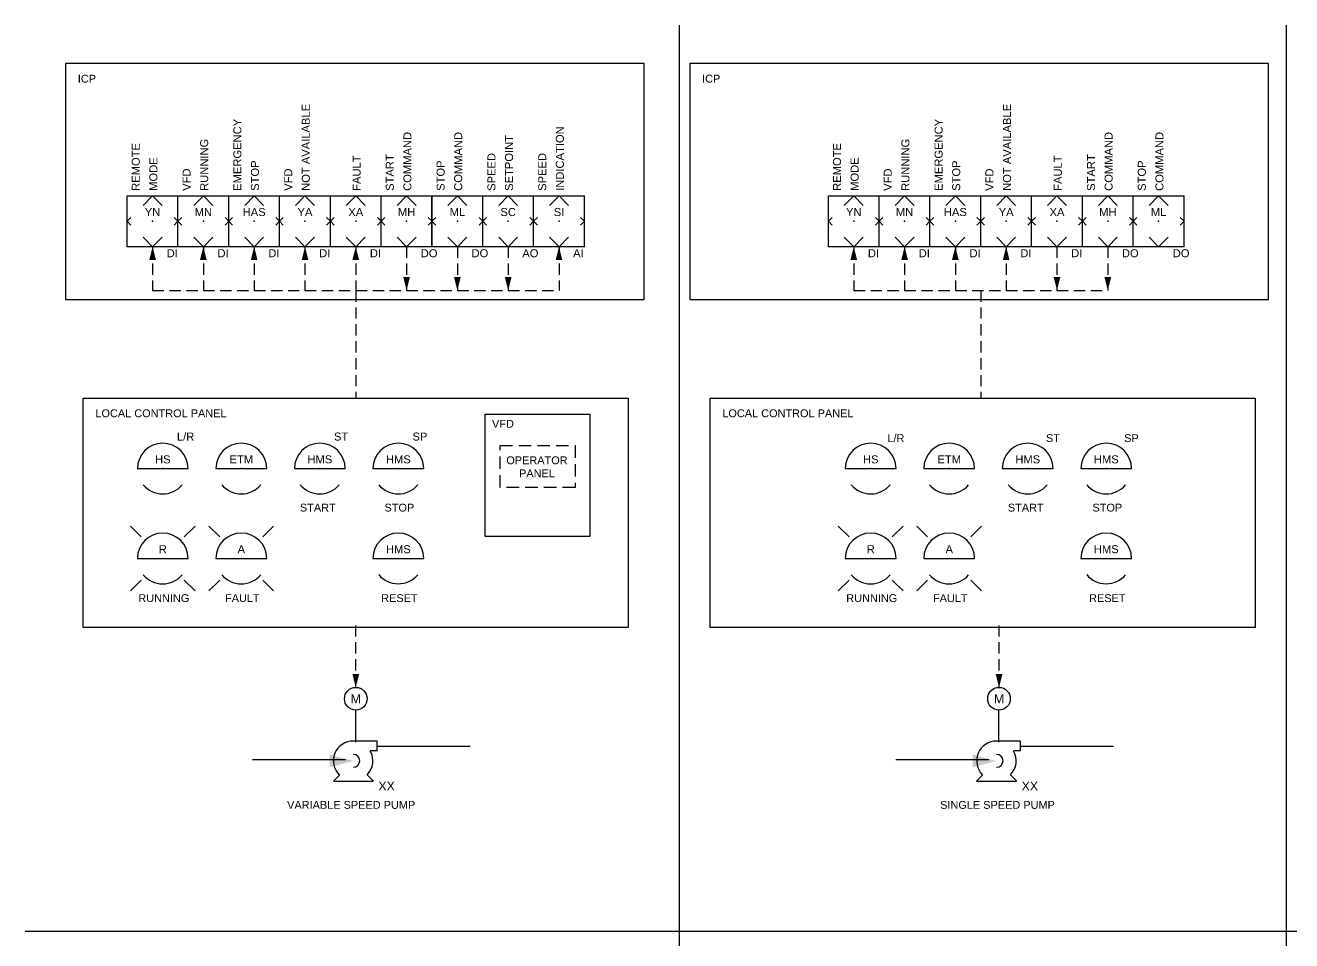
# Paper-space layout 'TYPICAL EQUIPMENT INTERFACE - A1 Sheet' of a CAD drawing. Extents: x 44 to 821, y 22 to 574.
# Drawn here: x 44 to 400.1, y 316.4 to 574 of the extents above; entities that cross this region are included whole.
import ezdxf
from ezdxf.enums import TextEntityAlignment as Align

# ---------------------------------------------------------------- set-up
doc = ezdxf.new("R2010")
doc.units = 0
doc.linetypes.add('DASHED', pattern=[0.75, 0.5, -0.25])
doc.linetypes.add('HIDDEN2', pattern=[4.7625, 3.175, -1.5875])
for name, color, linetype in [('N-ANNO-TEXT', 2, 'Continuous'), ('N-INST', 4, 'Continuous'), ('N-PANL-COMP', 4, 'Continuous'), ('N-SGNL-ELEC', 4, 'HIDDEN2')]:
    doc.layers.add(name, color=color, linetype=linetype)
doc.styles.add('_CGS_2-5_NOTES', font='arial.ttf', dxfattribs={"height": 2.5})
doc.styles.add('_CGS_2-5_SYMBOL', font='arial.ttf', dxfattribs={"height": 2.5})
doc.styles.add('SYMBOL', font='arial.ttf', dxfattribs={"height": 2.5})
doc.styles.add('T1_2_5', font='arial.ttf', dxfattribs={"height": 2.5})

# ---------------------------------------------------------------- blocks, each defined once
blk = doc.blocks.new('_N_INST_PANEL_OP ACCESS')
blk.add_line((-7.95, 0), (7.95, 0))
for start, end in [(0, 180), (219.6995, 319.7606)]:
    blk.add_arc((0, 0), 7.94, start, end)
at = {"ltscale": 0.0508}
blk.add_point((0, 0), dxfattribs=at)
at = {"style": '_CGS_2-5_SYMBOL'}
blk.add_attdef('ABB', (4.41, 8.76), '', height=2.5, dxfattribs=at)
for tag, p in [('TAG', (0, 1.63)), ('NO', (0, -4.12))]:
    blk.add_attdef(tag, text='', height=2.5, dxfattribs=at).set_placement(p, align=Align.CENTER)
blk = doc.blocks.new('_N_PLC_FIELD_OP ACCESS')
for p, q in [((-7.94, 15.87), (7.94, 15.87)), ((-7.94, 0), (-7.94, 15.87)), ((0, 15.87), (-2.96, 12.91)), ((2.96, 12.91), (0, 15.87)), ((7.94, 0), (7.94, 15.87)), ((-6.76, 9.11), (-7.94, 7.94)), ((-7.94, 7.94), (-6.76, 6.76)), ((7.94, 7.94), (6.76, 9.11)), ((6.76, 6.76), (7.94, 7.94)), ((7.94, 0), (-7.94, 0)), ((-2.96, 2.96), (0, 0)), ((0, 0), (2.96, 2.96))]:
    blk.add_line(p, q)
blk.add_point((0, 7.94))
at = {"style": '_CGS_2-5_SYMBOL'}
for tag, p in [('DESCRIPTION1', (-3.99, 16.48)), ('DESCRIPTION2', (1.51, 16.48)), ('DESCRIPTION3', (7.01, 16.48))]:
    blk.add_attdef(tag, p, '', height=2.5, rotation=90, dxfattribs=at)
for tag, p in [('TAG', (0, 9.57)), ('NO', (0, 3.62))]:
    blk.add_attdef(tag, text='', height=2.5, dxfattribs=at).set_placement(p, align=Align.CENTER)
blk.add_attdef('ABB', (4.41, -3.31), '', height=2.5, dxfattribs=at)
blk = doc.blocks.new('_N_LIGHT_PANEL')
for p, q in [((-10.12, 10.08), (-6.74, 6.73)), ((10.1, 10.08), (6.72, 6.73)), ((-7.95, 0), (7.95, 0)), ((-10.12, -10.11), (-6.74, -6.76)), ((10.1, -10.11), (6.72, -6.76))]:
    blk.add_line(p, q)
for start, end in [(0, 180), (219.6995, 319.7606)]:
    blk.add_arc((0, 0), 7.94, start, end)
blk.add_point((0, 0))
at = {"style": '_CGS_2-5_SYMBOL'}
for tag, p in [('TAG', (0, 1.63)), ('NO', (0, -4.12))]:
    blk.add_attdef(tag, text='', height=2.5, dxfattribs=at).set_placement(p, align=Align.CENTER)
blk.add_attdef('ABB', (7.41, 4.76), '', height=2.5, dxfattribs=at)
blk = doc.blocks.new('_D_ACTUATOR_ELECTRIC MOTOR')
at = {"flags": 128}
blk.add_lwpolyline([(0, 0), (0, 8.89)], dxfattribs=at)
blk.add_circle((0, 12.08), 3.18)
blk.add_point((0, 0))
at = {"style": '_CGS_2-5_SYMBOL'}
blk.add_text('M', height=2.5, dxfattribs=at).set_placement((0.02, 12.04), align=Align.MIDDLE_CENTER)
blk.add_attdef('XXX', text='', height=2.5, dxfattribs=at).set_placement((0.74, 8.07), align=Align.TOP_LEFT)
blk = doc.blocks.new('_D_PUMP_CENTRIFUGAL')
for p, q in [((13.39, 5.59), (6.71, 5.59)), ((13.39, 2.82), (13.39, 5.59)), ((13.39, 2.82), (11.43, 2.82)), ((2.77, -3.96), (1.07, -5.64)), ((1.07, -5.64), (12.24, -5.64)), ((12.34, -5.64), (10.57, -3.89))]:
    blk.add_line(p, q)
for centre, radius, start, end in [((6.65, 0.03), 5.56, 89.3872, 225.6486), ((6.71, 0.05), 1.81, 270, 90), ((6.65, 0.03), 5.56, 315, 30.0124)]:
    blk.add_arc(centre, radius, start, end)
blk.add_point((13.39, 4.19))
at = {"extrusion": (0, 0, -1)}
blk.add_solid([(-6.68, 0), (0, 1.8), (0, -1.78)], dxfattribs=at)
at = {"style": '_CGS_2-5_SYMBOL'}
blk.add_attdef('XX', text='', height=2.5, dxfattribs=at).set_placement((13.71, -5.8), align=Align.TOP_LEFT)

psp = doc.layouts.new('TYPICAL EQUIPMENT INTERFACE - A1 Sheet')

# ---------------------------------------------------------------- linework, layer by layer
at = {"ltscale": 10}
for p, q in [((227.84, 574), (227.84, 70)), ((398.58, 574), (398.58, 70)), ((821.19, 318.98), (43.99, 318.98))]:
    psp.add_line(p, q, dxfattribs=at)
at = {"layer": 'N-INST'}
psp.add_lwpolyline([(173.27, 464.56), (202.77, 464.56), (202.77, 430.16), (173.27, 430.16)], close=True, dxfattribs=at)
at = {"layer": 'N-INST', "color": 2, "linetype": 'DASHED', "ltscale": 7}
psp.add_lwpolyline([(177.5, 455.77), (198.58, 455.77), (198.58, 443.94), (177.5, 443.94)], close=True, dxfattribs=at)
at = {"layer": 'N-INST', "ltscale": 0.0508, "flags": 128}
for points in [[(142.93, 371.16), (169.08, 371.16)], [(323.81, 371.16), (349.97, 371.16)], [(107.88, 367.38), (134.03, 367.38)], [(288.76, 367.38), (314.92, 367.38)]]:
    psp.add_lwpolyline(points, dxfattribs=at)
at = {"layer": 'N-PANL-COMP', "ltscale": 10}
for points in [[(55.33, 496.86), (218.03, 496.86), (218.03, 563.27), (55.33, 563.27)], [(230.89, 496.86), (393.59, 496.86), (393.59, 563.27), (230.89, 563.27)], [(60.27, 469.11), (213.56, 469.11), (213.56, 404.53), (60.27, 404.53)], [(236.56, 469.11), (389.86, 469.11), (389.86, 404.53), (236.56, 404.53)]]:
    psp.add_lwpolyline(points, close=True, dxfattribs=at)
at = {"layer": 'N-SGNL-ELEC'}
for p, q in [((79.77, 511.7), (79.77, 499.39)), ((94.06, 511.7), (94.06, 499.39)), ((108.34, 511.7), (108.34, 499.39)), ((122.63, 511.7), (122.63, 499.39)), ((136.92, 511.7), (136.92, 499.39)), ((151.21, 511.7), (151.21, 499.39)), ((165.49, 511.7), (165.49, 499.39)), ((179.78, 511.7), (179.78, 499.39)), ((194.07, 511.7), (194.07, 499.39)), ((276.96, 511.7), (276.96, 499.39)), ((291.25, 511.7), (291.25, 499.39)), ((305.53, 511.7), (305.53, 499.39)), ((319.82, 511.7), (319.82, 499.39)), ((334.11, 511.7), (334.11, 499.39)), ((348.4, 511.7), (348.4, 499.39)), ((79.77, 499.39), (194.07, 499.39)), ((136.92, 499.39), (136.92, 469.11)), ((276.96, 499.39), (348.4, 499.39)), ((312.68, 499.39), (312.68, 469.11)), ((136.92, 387.67), (136.92, 406.05)), ((317.81, 387.67), (317.81, 406.05))]:
    psp.add_line(p, q, dxfattribs=at)
at = {"layer": 'N-SGNL-ELEC', "linetype": 'Continuous'}
for points in [[(79.77, 511.7, 0, 1.89, 0), (79.77, 507.92, 1.89, 1.89, 0)], [(94.06, 511.7, 0, 1.89, 0), (94.06, 507.92, 1.89, 1.89, 0)], [(108.34, 511.7, 0, 1.89, 0), (108.34, 507.92, 1.89, 1.89, 0)], [(122.63, 511.7, 0, 1.89, 0), (122.63, 507.92, 1.89, 1.89, 0)], [(136.92, 511.7, 0, 1.89, 0), (136.92, 507.92, 1.89, 1.89, 0)], [(194.07, 511.7, 0, 1.89, 0), (194.07, 507.92, 1.89, 1.89, 0)], [(276.96, 511.7, 0, 1.89, 0), (276.96, 507.92, 1.89, 1.89, 0)], [(291.25, 511.7, 0, 1.89, 0), (291.25, 507.92, 1.89, 1.89, 0)], [(305.53, 511.7, 0, 1.89, 0), (305.53, 507.92, 1.89, 1.89, 0)], [(319.82, 511.7, 0, 1.89, 0), (319.82, 507.92, 1.89, 1.89, 0)], [(151.21, 499.39, 0, 1.89, 0), (151.21, 503.17, 1.89, 1.89, 0)], [(165.49, 499.39, 0, 1.89, 0), (165.49, 503.17, 1.89, 1.89, 0)], [(179.78, 499.39, 0, 1.89, 0), (179.78, 503.17, 1.89, 1.89, 0)], [(334.11, 499.39, 0, 1.89, 0), (334.11, 503.17, 1.89, 1.89, 0)], [(348.4, 499.39, 0, 1.89, 0), (348.4, 503.17, 1.89, 1.89, 0)], [(136.92, 387.67, 0, 1.89, 0), (136.92, 391.45, 1.89, 1.89, 0)], [(317.81, 387.67, 0, 1.89, 0), (317.81, 391.45, 1.89, 1.89, 0)]]:
    psp.add_lwpolyline(points, format="xyseb", dxfattribs=at)

# ---------------------------------------------------------------- block references
at = {"layer": 'N-INST'}
ref = psp.add_blockref('_N_PLC_FIELD_OP ACCESS', (122.63, 511.7), dxfattribs=dict(at, xscale=0.9, yscale=0.9, zscale=0.9))
ref.add_attrib('DESCRIPTION2', ' NOT AVAILABLE', (123.99, 526.54), dxfattribs={"layer": '0', "height": 2.25, "rotation": 90, "style": '_CGS_2-5_SYMBOL'})
ref.add_attrib('DESCRIPTION1', ' VFD', (119.04, 526.54), dxfattribs={"layer": '0', "height": 2.25, "rotation": 90, "style": '_CGS_2-5_SYMBOL'})
ref.add_attrib('TAG', 'YA', dxfattribs={"layer": '0', "height": 2.25, "style": '_CGS_2-5_SYMBOL'}).set_placement((122.63, 520.32), align=Align.CENTER)
ref.add_attrib('ABB', 'DI', (126.6, 508.73), dxfattribs={"layer": '0', "height": 2.25, "style": '_CGS_2-5_SYMBOL'})
ref = psp.add_blockref('_N_PLC_FIELD_OP ACCESS', (319.82, 511.7), dxfattribs=dict(at, xscale=0.9, yscale=0.9, zscale=0.9))
ref.add_attrib('DESCRIPTION2', ' NOT AVAILABLE', (321.18, 526.54), dxfattribs={"layer": '0', "height": 2.25, "rotation": 90, "style": '_CGS_2-5_SYMBOL'})
ref.add_attrib('DESCRIPTION1', ' VFD', (316.23, 526.54), dxfattribs={"layer": '0', "height": 2.25, "rotation": 90, "style": '_CGS_2-5_SYMBOL'})
ref.add_attrib('TAG', 'YA', dxfattribs={"layer": '0', "height": 2.25, "style": '_CGS_2-5_SYMBOL'}).set_placement((319.82, 520.32), align=Align.CENTER)
ref.add_attrib('ABB', 'DI', (323.79, 508.73), dxfattribs={"layer": '0', "height": 2.25, "style": '_CGS_2-5_SYMBOL'})
ref = psp.add_blockref('_N_PLC_FIELD_OP ACCESS', (108.34, 511.7), dxfattribs=dict(at, xscale=0.9, yscale=0.9, zscale=0.9))
ref.add_attrib('DESCRIPTION2', ' STOP', (109.7, 526.54), dxfattribs={"layer": '0', "height": 2.25, "rotation": 90, "style": '_CGS_2-5_SYMBOL'})
ref.add_attrib('DESCRIPTION1', ' EMERGENCY', (104.75, 526.54), dxfattribs={"layer": '0', "height": 2.25, "rotation": 90, "style": '_CGS_2-5_SYMBOL'})
ref.add_attrib('TAG', 'HAS', dxfattribs={"layer": '0', "height": 2.25, "style": '_CGS_2-5_SYMBOL'}).set_placement((108.34, 520.32), align=Align.CENTER)
ref.add_attrib('ABB', 'DI', (112.31, 508.73), dxfattribs={"layer": '0', "height": 2.25, "style": '_CGS_2-5_SYMBOL'})
ref = psp.add_blockref('_N_PLC_FIELD_OP ACCESS', (194.07, 511.7), dxfattribs=dict(at, xscale=0.9, yscale=0.9, zscale=0.9))
ref.add_attrib('DESCRIPTION2', ' INDICATION', (195.43, 526.54), dxfattribs={"layer": '0', "height": 2.25, "rotation": 90, "style": '_CGS_2-5_SYMBOL'})
ref.add_attrib('DESCRIPTION1', ' SPEED ', (190.48, 526.54), dxfattribs={"layer": '0', "height": 2.25, "rotation": 90, "style": '_CGS_2-5_SYMBOL'})
ref.add_attrib('TAG', 'SI', dxfattribs={"layer": '0', "height": 2.25, "style": '_CGS_2-5_SYMBOL'}).set_placement((194.07, 520.32), align=Align.CENTER)
ref.add_attrib('ABB', 'AI', (198.04, 508.73), dxfattribs={"layer": '0', "height": 2.25, "style": '_CGS_2-5_SYMBOL'})
ref = psp.add_blockref('_N_PLC_FIELD_OP ACCESS', (305.53, 511.7), dxfattribs=dict(at, xscale=0.9, yscale=0.9, zscale=0.9))
ref.add_attrib('DESCRIPTION2', ' STOP', (306.89, 526.54), dxfattribs={"layer": '0', "height": 2.25, "rotation": 90, "style": '_CGS_2-5_SYMBOL'})
ref.add_attrib('DESCRIPTION1', ' EMERGENCY', (301.94, 526.54), dxfattribs={"layer": '0', "height": 2.25, "rotation": 90, "style": '_CGS_2-5_SYMBOL'})
ref.add_attrib('TAG', 'HAS', dxfattribs={"layer": '0', "height": 2.25, "style": '_CGS_2-5_SYMBOL'}).set_placement((305.53, 520.32), align=Align.CENTER)
ref.add_attrib('ABB', 'DI', (309.51, 508.73), dxfattribs={"layer": '0', "height": 2.25, "style": '_CGS_2-5_SYMBOL'})
ref = psp.add_blockref('_N_PLC_FIELD_OP ACCESS', (94.06, 511.7), dxfattribs=dict(at, xscale=0.9, yscale=0.9, zscale=0.9))
ref.add_attrib('DESCRIPTION2', ' RUNNING', (95.41, 526.54), dxfattribs={"layer": '0', "height": 2.25, "rotation": 90, "style": '_CGS_2-5_SYMBOL'})
ref.add_attrib('DESCRIPTION1', ' VFD', (90.46, 526.54), dxfattribs={"layer": '0', "height": 2.25, "rotation": 90, "style": '_CGS_2-5_SYMBOL'})
ref.add_attrib('TAG', 'MN', dxfattribs={"layer": '0', "height": 2.25, "style": '_CGS_2-5_SYMBOL'}).set_placement((94.06, 520.32), align=Align.CENTER)
ref.add_attrib('ABB', 'DI', (98.03, 508.73), dxfattribs={"layer": '0', "height": 2.25, "style": '_CGS_2-5_SYMBOL'})
ref = psp.add_blockref('_N_PLC_FIELD_OP ACCESS', (151.21, 511.7), dxfattribs=dict(at, xscale=0.9, yscale=0.9, zscale=0.9))
ref.add_attrib('DESCRIPTION2', ' COMMAND', (152.56, 526.54), dxfattribs={"layer": '0', "height": 2.25, "rotation": 90, "style": '_CGS_2-5_SYMBOL'})
ref.add_attrib('DESCRIPTION1', ' START ', (147.61, 526.54), dxfattribs={"layer": '0', "height": 2.25, "rotation": 90, "style": '_CGS_2-5_SYMBOL'})
ref.add_attrib('TAG', 'MH', dxfattribs={"layer": '0', "height": 2.25, "style": '_CGS_2-5_SYMBOL'}).set_placement((151.21, 520.32), align=Align.CENTER)
ref.add_attrib('ABB', 'DO', (155.18, 508.73), dxfattribs={"layer": '0', "height": 2.25, "style": '_CGS_2-5_SYMBOL'})
ref = psp.add_blockref('_N_PLC_FIELD_OP ACCESS', (165.49, 511.7), dxfattribs=dict(at, xscale=0.9, yscale=0.9, zscale=0.9))
ref.add_attrib('DESCRIPTION2', ' COMMAND', (166.85, 526.54), dxfattribs={"layer": '0', "height": 2.25, "rotation": 90, "style": '_CGS_2-5_SYMBOL'})
ref.add_attrib('DESCRIPTION1', ' STOP', (161.9, 526.54), dxfattribs={"layer": '0', "height": 2.25, "rotation": 90, "style": '_CGS_2-5_SYMBOL'})
ref.add_attrib('TAG', 'ML', dxfattribs={"layer": '0', "height": 2.25, "style": '_CGS_2-5_SYMBOL'}).set_placement((165.49, 520.32), align=Align.CENTER)
ref.add_attrib('ABB', 'DO', (169.46, 508.73), dxfattribs={"layer": '0', "height": 2.25, "style": '_CGS_2-5_SYMBOL'})
ref = psp.add_blockref('_N_PLC_FIELD_OP ACCESS', (179.78, 511.7), dxfattribs=dict(at, xscale=0.9, yscale=0.9, zscale=0.9))
ref.add_attrib('DESCRIPTION2', ' SETPOINT', (181.14, 526.54), dxfattribs={"layer": '0', "height": 2.25, "rotation": 90, "style": '_CGS_2-5_SYMBOL'})
ref.add_attrib('DESCRIPTION1', ' SPEED ', (176.19, 526.54), dxfattribs={"layer": '0', "height": 2.25, "rotation": 90, "style": '_CGS_2-5_SYMBOL'})
ref.add_attrib('TAG', 'SC', dxfattribs={"layer": '0', "height": 2.25, "style": '_CGS_2-5_SYMBOL'}).set_placement((179.78, 520.32), align=Align.CENTER)
ref.add_attrib('ABB', 'AO', (183.75, 508.73), dxfattribs={"layer": '0', "height": 2.25, "style": '_CGS_2-5_SYMBOL'})
ref = psp.add_blockref('_N_PLC_FIELD_OP ACCESS', (291.25, 511.7), dxfattribs=dict(at, xscale=0.9, yscale=0.9, zscale=0.9))
ref.add_attrib('DESCRIPTION2', ' RUNNING', (292.6, 526.54), dxfattribs={"layer": '0', "height": 2.25, "rotation": 90, "style": '_CGS_2-5_SYMBOL'})
ref.add_attrib('DESCRIPTION1', ' VFD', (287.65, 526.54), dxfattribs={"layer": '0', "height": 2.25, "rotation": 90, "style": '_CGS_2-5_SYMBOL'})
ref.add_attrib('TAG', 'MN', dxfattribs={"layer": '0', "height": 2.25, "style": '_CGS_2-5_SYMBOL'}).set_placement((291.25, 520.32), align=Align.CENTER)
ref.add_attrib('ABB', 'DI', (295.22, 508.73), dxfattribs={"layer": '0', "height": 2.25, "style": '_CGS_2-5_SYMBOL'})
ref = psp.add_blockref('_N_PLC_FIELD_OP ACCESS', (348.4, 511.7), dxfattribs=dict(at, xscale=0.9, yscale=0.9, zscale=0.9))
ref.add_attrib('DESCRIPTION2', ' COMMAND', (349.75, 526.54), dxfattribs={"layer": '0', "height": 2.25, "rotation": 90, "style": '_CGS_2-5_SYMBOL'})
ref.add_attrib('DESCRIPTION1', ' START ', (344.8, 526.54), dxfattribs={"layer": '0', "height": 2.25, "rotation": 90, "style": '_CGS_2-5_SYMBOL'})
ref.add_attrib('TAG', 'MH', dxfattribs={"layer": '0', "height": 2.25, "style": '_CGS_2-5_SYMBOL'}).set_placement((348.4, 520.32), align=Align.CENTER)
ref.add_attrib('ABB', 'DO', (352.37, 508.73), dxfattribs={"layer": '0', "height": 2.25, "style": '_CGS_2-5_SYMBOL'})
ref = psp.add_blockref('_N_PLC_FIELD_OP ACCESS', (362.68, 511.7), dxfattribs=dict(at, xscale=0.9, yscale=0.9, zscale=0.9))
ref.add_attrib('DESCRIPTION2', ' COMMAND', (364.04, 526.54), dxfattribs={"layer": '0', "height": 2.25, "rotation": 90, "style": '_CGS_2-5_SYMBOL'})
ref.add_attrib('DESCRIPTION1', ' STOP', (359.09, 526.54), dxfattribs={"layer": '0', "height": 2.25, "rotation": 90, "style": '_CGS_2-5_SYMBOL'})
ref.add_attrib('TAG', 'ML', dxfattribs={"layer": '0', "height": 2.25, "style": '_CGS_2-5_SYMBOL'}).set_placement((362.68, 520.32), align=Align.CENTER)
ref.add_attrib('ABB', 'DO', (366.66, 508.73), dxfattribs={"layer": '0', "height": 2.25, "style": '_CGS_2-5_SYMBOL'})
ref = psp.add_blockref('_N_PLC_FIELD_OP ACCESS', (79.77, 511.7), dxfattribs=dict(at, xscale=0.9, yscale=0.9, zscale=0.9))
ref.add_attrib('DESCRIPTION2', ' MODE', (81.13, 526.54), dxfattribs={"layer": '0', "height": 2.25, "rotation": 90, "style": '_CGS_2-5_SYMBOL'})
ref.add_attrib('DESCRIPTION1', ' REMOTE ', (76.18, 526.54), dxfattribs={"layer": '0', "height": 2.25, "rotation": 90, "style": '_CGS_2-5_SYMBOL'})
ref.add_attrib('TAG', 'YN', dxfattribs={"layer": '0', "height": 2.25, "style": '_CGS_2-5_SYMBOL'}).set_placement((79.77, 520.32), align=Align.CENTER)
ref.add_attrib('ABB', 'DI', (83.74, 508.73), dxfattribs={"layer": '0', "height": 2.25, "style": '_CGS_2-5_SYMBOL'})
ref = psp.add_blockref('_N_PLC_FIELD_OP ACCESS', (276.96, 511.7), dxfattribs=dict(at, xscale=0.9, yscale=0.9, zscale=0.9))
ref.add_attrib('DESCRIPTION2', ' MODE', (278.32, 526.54), dxfattribs={"layer": '0', "height": 2.25, "rotation": 90, "style": '_CGS_2-5_SYMBOL'})
ref.add_attrib('DESCRIPTION1', ' REMOTE ', (273.37, 526.54), dxfattribs={"layer": '0', "height": 2.25, "rotation": 90, "style": '_CGS_2-5_SYMBOL'})
ref.add_attrib('TAG', 'YN', dxfattribs={"layer": '0', "height": 2.25, "style": '_CGS_2-5_SYMBOL'}).set_placement((276.96, 520.32), align=Align.CENTER)
ref.add_attrib('ABB', 'DI', (280.93, 508.73), dxfattribs={"layer": '0', "height": 2.25, "style": '_CGS_2-5_SYMBOL'})
ref = psp.add_blockref('_N_PLC_FIELD_OP ACCESS', (136.92, 511.7), dxfattribs=dict(at, xscale=0.9, yscale=0.9, zscale=0.9))
ref.add_attrib('DESCRIPTION2', ' FAULT', (138.28, 526.54), dxfattribs={"layer": '0', "height": 2.25, "rotation": 90, "style": '_CGS_2-5_SYMBOL'})
ref.add_attrib('TAG', 'XA', dxfattribs={"layer": '0', "height": 2.25, "style": '_CGS_2-5_SYMBOL'}).set_placement((136.92, 520.32), align=Align.CENTER)
ref.add_attrib('ABB', 'DI', (140.89, 508.73), dxfattribs={"layer": '0', "height": 2.25, "style": '_CGS_2-5_SYMBOL'})
ref = psp.add_blockref('_N_PLC_FIELD_OP ACCESS', (334.11, 511.7), dxfattribs=dict(at, xscale=0.9, yscale=0.9, zscale=0.9))
ref.add_attrib('DESCRIPTION2', ' FAULT', (335.47, 526.54), dxfattribs={"layer": '0', "height": 2.25, "rotation": 90, "style": '_CGS_2-5_SYMBOL'})
ref.add_attrib('TAG', 'XA', dxfattribs={"layer": '0', "height": 2.25, "style": '_CGS_2-5_SYMBOL'}).set_placement((334.11, 520.32), align=Align.CENTER)
ref.add_attrib('ABB', 'DI', (338.08, 508.73), dxfattribs={"layer": '0', "height": 2.25, "style": '_CGS_2-5_SYMBOL'})
at = {"layer": 'N-INST', "ltscale": 0.0508}
ref = psp.add_blockref('_N_INST_PANEL_OP ACCESS', (82.64, 449.26), dxfattribs=dict(at, xscale=0.9, yscale=0.9, zscale=0.9))
ref.add_attrib('TAG', 'HS', dxfattribs={"layer": '0', "height": 2.25, "style": 'T1_2_5'}).set_placement((82.65, 450.72), align=Align.CENTER)
ref.add_attrib('ABB', 'L/R', (86.62, 457.14), dxfattribs={"layer": '0', "height": 2.25, "style": 'SYMBOL'})
ref = psp.add_blockref('_N_INST_PANEL_OP ACCESS', (126.8, 449.26), dxfattribs=dict(at, xscale=0.9, yscale=0.9, zscale=0.9))
ref.add_attrib('TAG', 'HMS', dxfattribs={"layer": '0', "height": 2.25, "style": 'T1_2_5'}).set_placement((126.81, 450.72), align=Align.CENTER)
ref.add_attrib('ABB', 'ST', (130.78, 457.14), dxfattribs={"layer": '0', "height": 2.25, "style": 'SYMBOL'})
ref = psp.add_blockref('_N_INST_PANEL_OP ACCESS', (148.88, 449.26), dxfattribs=dict(at, xscale=0.9, yscale=0.9, zscale=0.9))
ref.add_attrib('TAG', 'HMS', dxfattribs={"layer": '0', "height": 2.25, "style": 'T1_2_5'}).set_placement((148.89, 450.72), align=Align.CENTER)
ref.add_attrib('ABB', 'SP', (152.86, 457.14), dxfattribs={"layer": '0', "height": 2.25, "style": 'SYMBOL'})
ref = psp.add_blockref('_N_INST_PANEL_OP ACCESS', (104.72, 449.26), dxfattribs=dict(at, xscale=0.9, yscale=0.9, zscale=0.9))
ref.add_attrib('TAG', 'ETM', dxfattribs={"layer": '0', "height": 2.25, "style": 'T1_2_5'}).set_placement((104.73, 450.72), align=Align.CENTER)
ref = psp.add_blockref('_N_INST_PANEL_OP ACCESS', (281.72, 449.26), dxfattribs=dict(at, xscale=0.9, yscale=0.9, zscale=0.9))
ref.add_attrib('TAG', 'HS', dxfattribs={"layer": '0', "height": 2.25, "style": 'T1_2_5'}).set_placement((281.73, 450.72), align=Align.CENTER)
ref = psp.add_blockref('_N_INST_PANEL_OP ACCESS', (303.8, 449.26), dxfattribs=dict(at, xscale=0.9, yscale=0.9, zscale=0.9))
ref.add_attrib('TAG', 'ETM', dxfattribs={"layer": '0', "height": 2.25, "style": 'T1_2_5'}).set_placement((303.81, 450.72), align=Align.CENTER)
ref = psp.add_blockref('_N_INST_PANEL_OP ACCESS', (325.88, 449.26), dxfattribs=dict(at, xscale=0.9, yscale=0.9, zscale=0.9))
ref.add_attrib('TAG', 'HMS', dxfattribs={"layer": '0', "height": 2.25, "style": 'T1_2_5'}).set_placement((325.89, 450.72), align=Align.CENTER)
ref = psp.add_blockref('_N_INST_PANEL_OP ACCESS', (347.96, 449.26), dxfattribs=dict(at, xscale=0.9, yscale=0.9, zscale=0.9))
ref.add_attrib('TAG', 'HMS', dxfattribs={"layer": '0', "height": 2.25, "style": 'T1_2_5'}).set_placement((347.97, 450.72), align=Align.CENTER)
ref = psp.add_blockref('_N_LIGHT_PANEL', (82.64, 423.96), dxfattribs=dict(at, xscale=0.9, yscale=0.9, zscale=0.9))
ref.add_attrib('TAG', 'R', dxfattribs={"layer": '0', "height": 2.25, "style": 'T1_2_5'}).set_placement((82.65, 425.44), align=Align.CENTER)
ref = psp.add_blockref('_N_LIGHT_PANEL', (104.72, 423.96), dxfattribs=dict(at, xscale=0.9, yscale=0.9, zscale=0.9))
ref.add_attrib('TAG', 'A', dxfattribs={"layer": '0', "height": 2.25, "style": 'T1_2_5'}).set_placement((104.73, 425.44), align=Align.CENTER)
ref = psp.add_blockref('_N_INST_PANEL_OP ACCESS', (148.88, 423.97), dxfattribs=dict(at, xscale=0.9, yscale=0.9, zscale=0.9))
ref.add_attrib('TAG', 'HMS', dxfattribs={"layer": '0', "height": 2.25, "style": 'T1_2_5'}).set_placement((148.89, 425.44), align=Align.CENTER)
ref = psp.add_blockref('_N_LIGHT_PANEL', (281.72, 423.96), dxfattribs=dict(at, xscale=0.9, yscale=0.9, zscale=0.9))
ref.add_attrib('TAG', 'R', dxfattribs={"layer": '0', "height": 2.25, "style": 'T1_2_5'}).set_placement((281.73, 425.44), align=Align.CENTER)
ref = psp.add_blockref('_N_LIGHT_PANEL', (303.8, 423.96), dxfattribs=dict(at, xscale=0.9, yscale=0.9, zscale=0.9))
ref.add_attrib('TAG', 'A', dxfattribs={"layer": '0', "height": 2.25, "style": 'T1_2_5'}).set_placement((303.81, 425.44), align=Align.CENTER)
ref = psp.add_blockref('_N_INST_PANEL_OP ACCESS', (347.96, 423.97), dxfattribs=dict(at, xscale=0.9, yscale=0.9, zscale=0.9))
ref.add_attrib('TAG', 'HMS', dxfattribs={"layer": '0', "height": 2.25, "style": 'T1_2_5'}).set_placement((347.97, 425.44), align=Align.CENTER)
for p in [(136.91, 372.41), (317.8, 372.41)]:
    psp.add_blockref('_D_ACTUATOR_ELECTRIC MOTOR', p, dxfattribs=at)
for p in [(129.54, 366.96), (310.43, 366.96)]:
    psp.add_blockref('_D_PUMP_CENTRIFUGAL', p, dxfattribs=at).add_auto_attribs({'XX': 'XX'})

# ---------------------------------------------------------------- texts
at = {"layer": 'N-ANNO-TEXT', "char_height": 2.2, "line_spacing_factor": 0.9, "style": '_CGS_2-5_NOTES'}
for s, insert, attachment_point in [('ICP\\P ', (58.75, 557.32), 4), ('ICP\\P ', (234.31, 557.32), 4), ('LOCAL CONTROL PANEL\\P ', (63.7, 463.15), 4), ('LOCAL CONTROL PANEL\\P ', (239.99, 463.15), 4), ('L/R\\P ', (288.81, 456.15), 5), ('ST\\P ', (332.97, 456.15), 5), ('SP\\P ', (355.05, 456.15), 5), ('START\\P ', (126.24, 436.6), 5), ('STOP\\P ', (149.18, 436.6), 5), ('START\\P ', (325.32, 436.6), 5), ('STOP\\P ', (348.26, 436.6), 5), ('RUNNING ', (82.94, 412.78), 5), ('FAULT', (105.02, 412.78), 5), ('RESET ', (149.18, 412.78), 5), ('RUNNING ', (282.02, 412.78), 5), ('FAULT', (304.1, 412.78), 5), ('RESET ', (348.26, 412.78), 5), ('VARIABLE SPEED PUMP', (117.61, 354.59), 4), ('SINGLE SPEED PUMP', (301.24, 354.59), 4)]:
    psp.add_mtext(s, dxfattribs=dict(at, insert=insert, attachment_point=attachment_point))
at = {"layer": 'N-ANNO-TEXT', "char_height": 2.2, "style": '_CGS_2-5_NOTES'}
for s, insert, width, attachment_point in [('VFD', (175.23, 462.96), 29.1991, 1), ('OPERATOR\\PPANEL', (187.87, 449.75), 29.4282, 5)]:
    psp.add_mtext(s, dxfattribs=dict(at, insert=insert, width=width, attachment_point=attachment_point))

doc.saveas('drawing.dxf')
